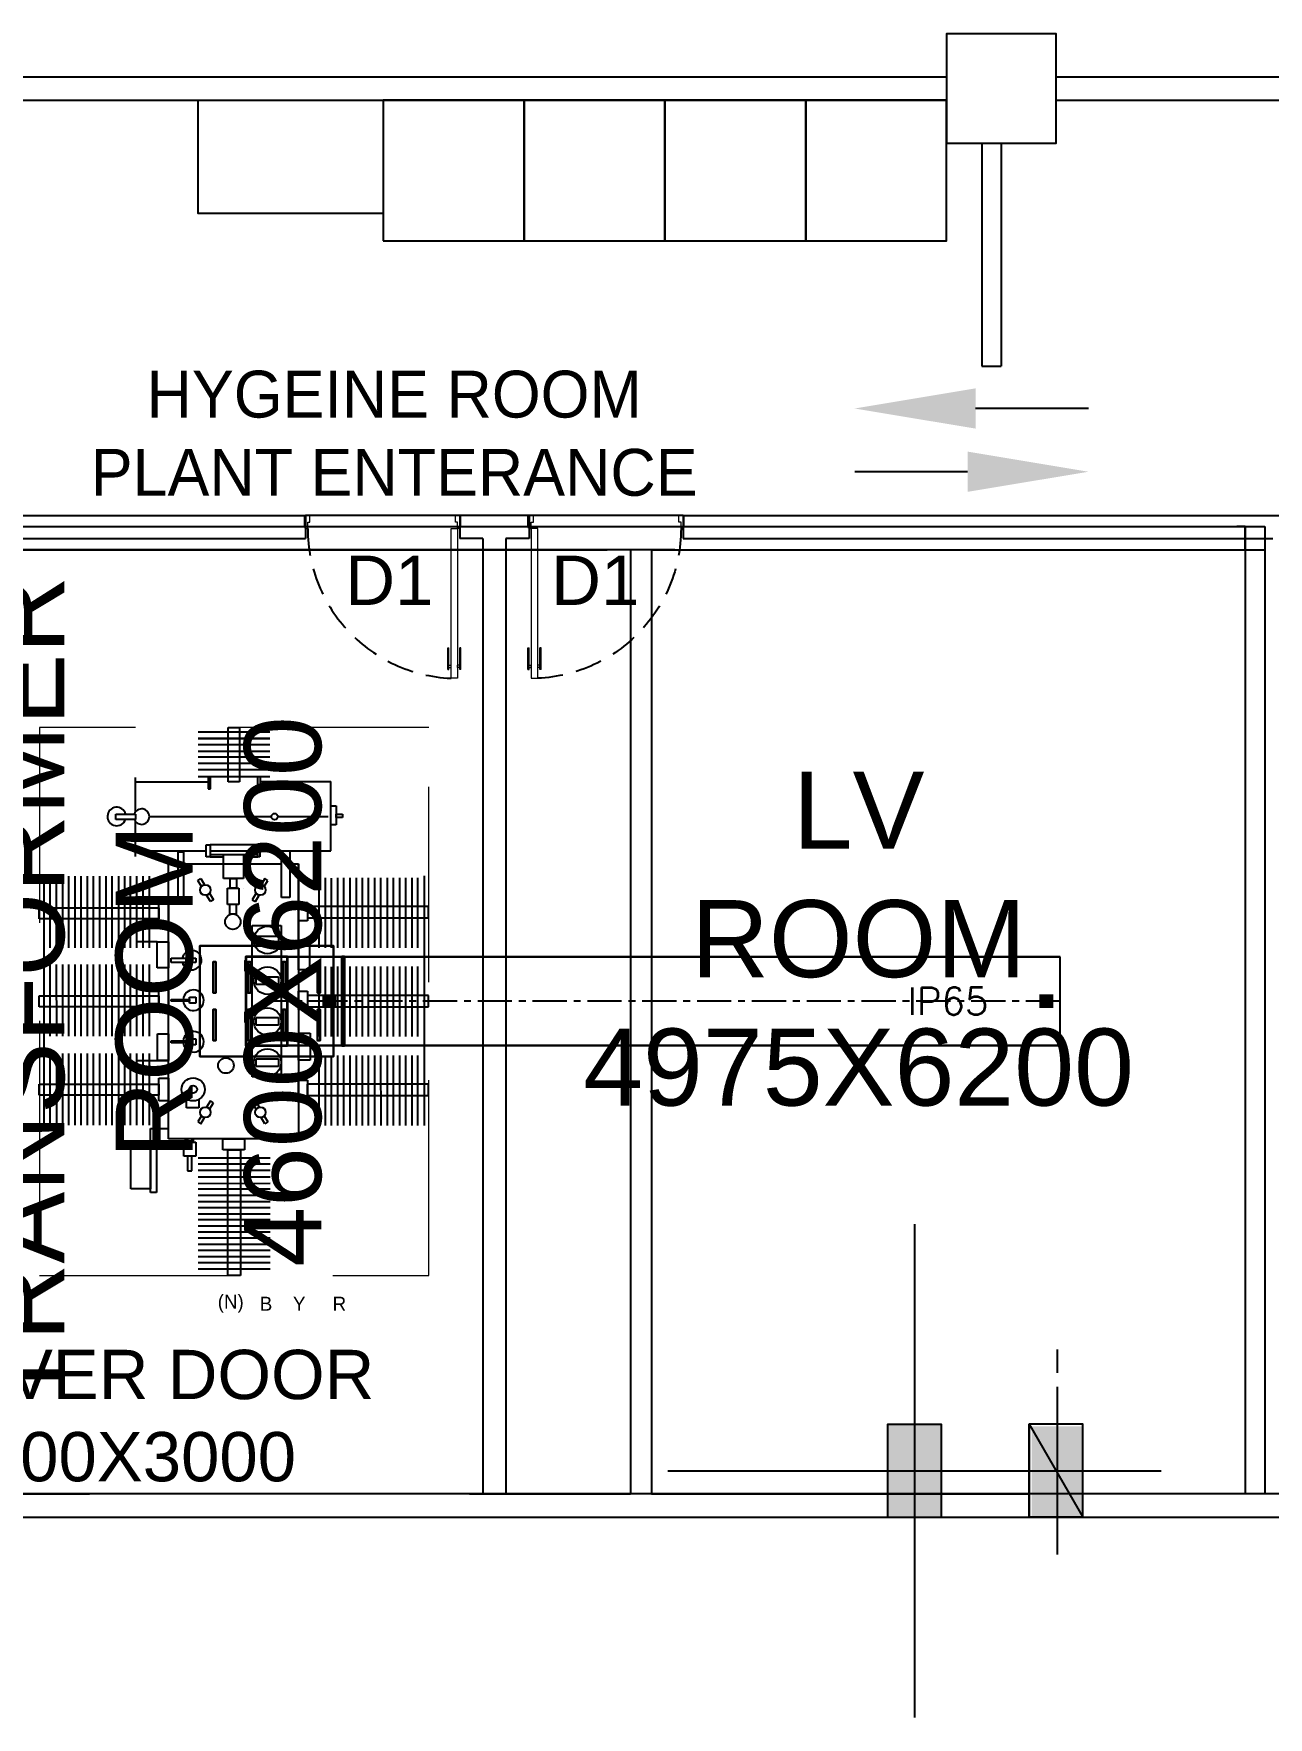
# Model space of a CAD drawing. Header units: millimetres. Extents: x -283029 to -254660, y -24907 to 10674.
# Drawn here: x -281640.9 to -281325.2, y -21527.3 to -21096.7 of the extents above; entities that cross this region are included whole.
import ezdxf
from ezdxf.enums import TextEntityAlignment as Align

# ---------------------------------------------------------------- set-up
doc = ezdxf.new("R2010")
doc.units = ezdxf.units.MM
doc.header["$LTSCALE"] = 100
for name, pattern in [('( Dashed )', [0.75, 0.5, -0.25]), ('CENTER', [2, 1.25, -0.25, 0.25, -0.25]), ('HIDDEN2', [0.1875, 0.125, -0.0625])]:
    doc.linetypes.add(name, pattern=pattern)
for name, color, linetype in [('brass_centerline', 8, 'CENTER'), ('brass_leg', 3, 'Continuous'), ('brass_protect', 3, 'Continuous'), ('brass_top', 1, 'Continuous'), ('CAN', 15, 'CENTER'), ('COLUMN', 2, 'Continuous'), ('DOOR', 1, 'Continuous'), ('DOORS', 7, 'Continuous'), ('H', 7, 'Continuous'), ('LOGO', 251, 'Continuous'), ('P', 7, 'Continuous'), ('TEXT', 120, 'Continuous'), ('WALL', 130, 'Continuous')]:
    doc.layers.add(name, color=color, linetype=linetype)
doc.styles.add('BRASS', font='simplex.shx', dxfattribs={"height": 200})
doc.styles.add('ROMANS', font='arial.ttf')

# ---------------------------------------------------------------- blocks, each defined once
blk = doc.blocks.new('*U168')
at = {"layer": 'brass_centerline'}
blk.add_line((0, 0), (2616, 0), dxfattribs=at)
at = {"layer": 'brass_leg', "const_width": 50.8}
for elevation in [75.5, -75.5]:
    blk.add_lwpolyline([(25.4, 0), (76.2, 0)], dxfattribs=dict(at, elevation=elevation))
at = {"layer": 'brass_protect', "extrusion": (0, 0, -1), "style": 'BRASS'}
blk.add_text('IP65', height=100, dxfattribs=at).set_placement((-410, 0, 74.5), align=Align.MIDDLE)
at = {"layer": 'brass_leg', "color": 0}
mesh = blk.add_polymesh((4, 2), dxfattribs=at)
for k, corner in enumerate([(0, 161.5, 74.5), (2616, 161.5, 74.5), (0, 161.5, -74.5), (2616, 161.5, -74.5), (0, -161.5, -74.5), (2616, -161.5, -74.5), (0, -161.5, 74.5), (2616, -161.5, 74.5)]):
    mesh.set_mesh_vertex(divmod(k, 2), corner)
at = {"layer": 'brass_top'}
mesh = blk.add_polymesh((2, 2), dxfattribs=at)
for k, corner in enumerate([(0, 161.5, 74.5), (2616, 161.5, 74.5), (0, -161.5, 74.5), (2616, -161.5, 74.5)]):
    mesh.set_mesh_vertex(divmod(k, 2), corner)
blk = doc.blocks.new('*U169')
at = {"layer": 'brass_centerline'}
for p, q in [((-279, 0), (0, 0)), ((0, 0), (0, 0, 279))]:
    blk.add_line(p, q, dxfattribs=at)
at = {"layer": 'brass_leg', "const_width": 50.8}
for elevation in [75.5, -75.5]:
    blk.add_lwpolyline([(-253.6, 0), (-202.8, 0)], dxfattribs=dict(at, elevation=elevation))
at = {"layer": 'brass_leg', "color": 0}
mesh = blk.add_polymesh((4, 3), dxfattribs=at)
for k, corner in enumerate([(-279, 161.5, 74.5), (-74.5, 161.5, 74.5), (-74.5, 161.5, 279), (-279, 161.5, -74.5), (74.5, 161.5, -74.5), (74.5, 161.5, 279), (-279, -161.5, -74.5), (74.5, -161.5, -74.5), (74.5, -161.5, 279), (-279, -161.5, 74.5), (-74.5, -161.5, 74.5), (-74.5, -161.5, 279)]):
    mesh.set_mesh_vertex(divmod(k, 3), corner)
at = {"layer": 'brass_top'}
mesh = blk.add_polymesh((2, 3), dxfattribs=at)
for k, corner in enumerate([(-279, 161.5, 74.5), (-74.5, 161.5, 74.5), (-74.5, 161.5, 279), (-279, -161.5, 74.5), (-74.5, -161.5, 74.5), (-74.5, -161.5, 279)]):
    mesh.set_mesh_vertex(divmod(k, 3), corner)
blk = doc.blocks.new('*U170')
at = {"layer": 'brass_centerline'}
blk.add_line((0, 0), (406, 0), dxfattribs=at)
at = {"layer": 'brass_leg', "const_width": 50.8}
for elevation in [75.5, -75.5]:
    blk.add_lwpolyline([(25.4, 0), (76.2, 0)], dxfattribs=dict(at, elevation=elevation))
at = {"layer": 'brass_protect', "extrusion": (0, -1, -2.24964e-32), "style": 'BRASS'}
blk.add_text('IP65', height=100, rotation=180, dxfattribs=at).set_placement((410, 0, 161.5), align=Align.MIDDLE)
at = {"layer": 'brass_leg', "color": 0}
mesh = blk.add_polymesh((4, 2), dxfattribs=at)
for k, corner in enumerate([(0, 161.5, 74.5), (406, 161.5, 74.5), (0, 161.5, -74.5), (406, 161.5, -74.5), (0, -161.5, -74.5), (406, -161.5, -74.5), (0, -161.5, 74.5), (406, -161.5, 74.5)]):
    mesh.set_mesh_vertex(divmod(k, 2), corner)
at = {"layer": 'brass_top'}
mesh = blk.add_polymesh((2, 2), dxfattribs=at)
for k, corner in enumerate([(0, 161.5, 74.5), (406, 161.5, 74.5), (0, -161.5, 74.5), (406, -161.5, 74.5)]):
    mesh.set_mesh_vertex(divmod(k, 2), corner)
blk = doc.blocks.new('*U171')
at = {"layer": 'brass_centerline'}
blk.add_line((0, 0), (254, 0), dxfattribs=at)
at = {"layer": 'brass_leg', "const_width": 50.8}
for elevation in [75.5, -75.5]:
    blk.add_lwpolyline([(177.8, 0), (228.6, 0)], dxfattribs=dict(at, elevation=elevation))
at = {"layer": 'brass_leg', "color": 0}
for points in [[(-3, 201.5, 243.5), (-3, 201.5, -243.5), (-3, -201.5, -243.5), (-3, -201.5, 243.5)], [(0, 201.5, 243.5), (0, 201.5, -243.5), (0, -201.5, -243.5), (0, -201.5, 243.5)], [(-178, 144, -185.5), (-178, 144, -195.5), (-178, 30, -195.5), (-178, 30, -185.5)], [(-178, 144, -58.5), (-178, 144, -68.5), (-178, 30, -68.5), (-178, 30, -58.5)], [(-178, 144, 68.5), (-178, 144, 58.5), (-178, 30, 58.5), (-178, 30, 68.5)], [(-178, 144, 195.5), (-178, 144, 185.5), (-178, 30, 185.5), (-178, 30, 195.5)], [(0, 144, -185.5), (0, 144, -195.5), (0, 30, -195.5), (0, 30, -185.5)], [(0, 144, -58.5), (0, 144, -68.5), (0, 30, -68.5), (0, 30, -58.5)], [(0, 144, 68.5), (0, 144, 58.5), (0, 30, 58.5), (0, 30, 68.5)], [(0, 144, 195.5), (0, 144, 185.5), (0, 30, 185.5), (0, 30, 195.5)], [(-178, -30, -185.5), (-178, -30, -195.5), (-178, -144, -195.5), (-178, -144, -185.5)], [(-178, -30, -58.5), (-178, -30, -68.5), (-178, -144, -68.5), (-178, -144, -58.5)], [(-178, -30, 68.5), (-178, -30, 58.5), (-178, -144, 58.5), (-178, -144, 68.5)], [(-178, -30, 195.5), (-178, -30, 185.5), (-178, -144, 185.5), (-178, -144, 195.5)], [(0, -30, -185.5), (0, -30, -195.5), (0, -144, -195.5), (0, -144, -185.5)], [(0, -30, -58.5), (0, -30, -68.5), (0, -144, -68.5), (0, -144, -58.5)], [(0, -30, 68.5), (0, -30, 58.5), (0, -144, 58.5), (0, -144, 68.5)], [(0, -30, 195.5), (0, -30, 185.5), (0, -144, 185.5), (0, -144, 195.5)]]:
    blk.add_3dface(points, dxfattribs=at)
at = {"color": 0}
mesh = blk.add_polymesh((5, 2), dxfattribs=at)
for k, corner in enumerate([(-3, 201.5, 243.5), (0, 201.5, 243.5), (-3, 201.5, -243.5), (0, 201.5, -243.5), (-3, -201.5, -243.5), (0, -201.5, -243.5), (-3, -201.5, 243.5), (0, -201.5, 243.5), (-3, 201.5, 243.5), (0, 201.5, 243.5)]):
    mesh.set_mesh_vertex(divmod(k, 2), corner)
mesh = blk.add_polymesh((5, 2), dxfattribs=at)
for k, corner in enumerate([(-178, 144, -185.5), (0, 144, -185.5), (-178, 144, -195.5), (0, 144, -195.5), (-178, 30, -195.5), (0, 30, -195.5), (-178, 30, -185.5), (0, 30, -185.5), (-178, 144, -185.5), (0, 144, -185.5)]):
    mesh.set_mesh_vertex(divmod(k, 2), corner)
mesh = blk.add_polymesh((5, 2), dxfattribs=at)
for k, corner in enumerate([(-178, 144, -58.5), (0, 144, -58.5), (-178, 144, -68.5), (0, 144, -68.5), (-178, 30, -68.5), (0, 30, -68.5), (-178, 30, -58.5), (0, 30, -58.5), (-178, 144, -58.5), (0, 144, -58.5)]):
    mesh.set_mesh_vertex(divmod(k, 2), corner)
mesh = blk.add_polymesh((5, 2), dxfattribs=at)
for k, corner in enumerate([(-178, 144, 68.5), (0, 144, 68.5), (-178, 144, 58.5), (0, 144, 58.5), (-178, 30, 58.5), (0, 30, 58.5), (-178, 30, 68.5), (0, 30, 68.5), (-178, 144, 68.5), (0, 144, 68.5)]):
    mesh.set_mesh_vertex(divmod(k, 2), corner)
mesh = blk.add_polymesh((5, 2), dxfattribs=at)
for k, corner in enumerate([(-178, 144, 195.5), (0, 144, 195.5), (-178, 144, 185.5), (0, 144, 185.5), (-178, 30, 185.5), (0, 30, 185.5), (-178, 30, 195.5), (0, 30, 195.5), (-178, 144, 195.5), (0, 144, 195.5)]):
    mesh.set_mesh_vertex(divmod(k, 2), corner)
mesh = blk.add_polymesh((5, 2), dxfattribs=at)
for k, corner in enumerate([(-178, -30, -185.5), (0, -30, -185.5), (-178, -30, -195.5), (0, -30, -195.5), (-178, -144, -195.5), (0, -144, -195.5), (-178, -144, -185.5), (0, -144, -185.5), (-178, -30, -185.5), (0, -30, -185.5)]):
    mesh.set_mesh_vertex(divmod(k, 2), corner)
mesh = blk.add_polymesh((5, 2), dxfattribs=at)
for k, corner in enumerate([(-178, -30, -58.5), (0, -30, -58.5), (-178, -30, -68.5), (0, -30, -68.5), (-178, -144, -68.5), (0, -144, -68.5), (-178, -144, -58.5), (0, -144, -58.5), (-178, -30, -58.5), (0, -30, -58.5)]):
    mesh.set_mesh_vertex(divmod(k, 2), corner)
mesh = blk.add_polymesh((5, 2), dxfattribs=at)
for k, corner in enumerate([(-178, -30, 68.5), (0, -30, 68.5), (-178, -30, 58.5), (0, -30, 58.5), (-178, -144, 58.5), (0, -144, 58.5), (-178, -144, 68.5), (0, -144, 68.5), (-178, -30, 68.5), (0, -30, 68.5)]):
    mesh.set_mesh_vertex(divmod(k, 2), corner)
mesh = blk.add_polymesh((5, 2), dxfattribs=at)
for k, corner in enumerate([(-178, -30, 195.5), (0, -30, 195.5), (-178, -30, 185.5), (0, -30, 185.5), (-178, -144, 185.5), (0, -144, 185.5), (-178, -144, 195.5), (0, -144, 195.5), (-178, -30, 195.5), (0, -30, 195.5)]):
    mesh.set_mesh_vertex(divmod(k, 2), corner)
at = {"layer": 'brass_leg', "color": 0}
mesh = blk.add_polymesh((4, 2), dxfattribs=at)
for k, corner in enumerate([(0, 161.5, 74.5), (254, 161.5, 74.5), (0, 161.5, -74.5), (254, 161.5, -74.5), (0, -161.5, -74.5), (254, -161.5, -74.5), (0, -161.5, 74.5), (254, -161.5, 74.5)]):
    mesh.set_mesh_vertex(divmod(k, 2), corner)
at = {"layer": 'brass_top'}
mesh = blk.add_polymesh((2, 2), dxfattribs=at)
for k, corner in enumerate([(0, 161.5, 74.5), (254, 161.5, 74.5), (0, -161.5, 74.5), (254, -161.5, 74.5)]):
    mesh.set_mesh_vertex(divmod(k, 2), corner)
blk = doc.blocks.new('*U172')
at = {"layer": 'brass_leg', "color": 0}
for points in [[(-5, 162.5, 75.5), (-5, 162.5, -75.5), (-5, -162.5, -75.5), (-5, -162.5, 75.5)], [(5, 162.5, 75.5), (5, 162.5, -75.5), (5, -162.5, -75.5), (5, -162.5, 75.5)]]:
    blk.add_3dface(points, dxfattribs=at)
at = {"color": 0}
mesh = blk.add_polymesh((5, 2), dxfattribs=at)
for k, corner in enumerate([(-5, 162.5, 75.5), (5, 162.5, 75.5), (-5, 162.5, -75.5), (5, 162.5, -75.5), (-5, -162.5, -75.5), (5, -162.5, -75.5), (-5, -162.5, 75.5), (5, -162.5, 75.5), (-5, 162.5, 75.5), (5, 162.5, 75.5)]):
    mesh.set_mesh_vertex(divmod(k, 2), corner)
blk = doc.blocks.new('*U173')
at = {"layer": 'brass_leg', "color": 0}
for points in [[(-5, 162.5, 75.5), (-5, 162.5, -75.5), (-5, -162.5, -75.5), (-5, -162.5, 75.5)], [(5, 162.5, 75.5), (5, 162.5, -75.5), (5, -162.5, -75.5), (5, -162.5, 75.5)]]:
    blk.add_3dface(points, dxfattribs=at)
at = {"color": 0}
mesh = blk.add_polymesh((5, 2), dxfattribs=at)
for k, corner in enumerate([(-5, 162.5, 75.5), (5, 162.5, 75.5), (-5, 162.5, -75.5), (5, 162.5, -75.5), (-5, -162.5, -75.5), (5, -162.5, -75.5), (-5, -162.5, 75.5), (5, -162.5, 75.5), (-5, 162.5, 75.5), (5, 162.5, 75.5)]):
    mesh.set_mesh_vertex(divmod(k, 2), corner)
blk = doc.blocks.new('*U174')
at = {"layer": 'brass_leg', "color": 0}
for points in [[(-5, 162.5, 75.5), (-5, 162.5, -75.5), (-5, -162.5, -75.5), (-5, -162.5, 75.5)], [(5, 162.5, 75.5), (5, 162.5, -75.5), (5, -162.5, -75.5), (5, -162.5, 75.5)]]:
    blk.add_3dface(points, dxfattribs=at)
at = {"color": 0}
mesh = blk.add_polymesh((5, 2), dxfattribs=at)
for k, corner in enumerate([(-5, 162.5, 75.5), (5, 162.5, 75.5), (-5, 162.5, -75.5), (5, 162.5, -75.5), (-5, -162.5, -75.5), (5, -162.5, -75.5), (-5, -162.5, 75.5), (5, -162.5, 75.5), (-5, 162.5, 75.5), (5, 162.5, 75.5)]):
    mesh.set_mesh_vertex(divmod(k, 2), corner)
blk = doc.blocks.new('tRANSFOREMER')
at = {"color": 5}
for p, q in [((40.58, 139.04), (58.9, 139.04)), ((40.58, 137.48), (58.9, 137.48)), ((40.58, 137.36), (58.9, 137.37)), ((40.58, 135.8), (58.9, 135.8)), ((40.58, 134.12), (58.9, 134.12)), ((40.58, 132.63), (58.9, 132.63)), ((40.58, 131.03), (58.9, 131.03)), ((40.58, 129.46), (58.9, 129.46)), ((40.58, 127.63), (58.9, 127.63)), ((55.78, 124.44), (55.78, 127.63)), ((56.37, 127.63), (56.37, 124.44)), ((56.37, 124.44), (55.78, 124.44)), ((1.22, 38.5), (1.22, 102.32)), ((2.74, 83.83), (2.74, 102.13)), ((4.37, 83.83), (4.37, 102.13)), ((5.91, 83.83), (5.91, 102.13)), ((7.51, 83.83), (7.51, 102.13)), ((9.08, 83.83), (9.08, 102.13)), ((10.66, 83.83), (10.66, 102.13)), ((12.26, 83.84), (12.26, 102.13)), ((13.8, 83.84), (13.8, 102.13)), ((15.38, 83.84), (15.38, 102.13)), ((17.02, 83.84), (17.01, 102.13)), ((18.58, 83.84), (18.58, 102.13)), ((20.26, 83.84), (20.26, 102.13)), ((21.8, 83.84), (21.8, 102.13)), ((23.27, 83.84), (23.27, 102.13)), ((24.88, 83.84), (24.88, 102.13)), ((26.45, 83.84), (26.45, 102.13)), ((28.08, 83.84), (28.08, 102.13)), ((71.43, 101.84), (71.43, 83.83)), ((73, 101.73), (73, 83.83)), ((74.54, 101.67), (74.54, 83.83)), ((76.2, 101.73), (76.2, 83.83)), ((77.75, 101.73), (77.75, 83.83)), ((79.3, 101.73), (79.3, 83.83)), ((80.93, 101.73), (80.93, 83.83)), ((82.49, 101.73), (82.49, 83.83)), ((84.02, 101.73), (84.03, 83.83)), ((85.65, 101.73), (85.65, 83.83)), ((87.21, 101.73), (87.21, 83.83)), ((88.87, 101.73), (88.87, 83.83)), ((90.44, 101.73), (90.44, 83.83)), ((92.02, 101.73), (92.02, 83.83)), ((93.58, 101.73), (93.58, 83.83)), ((95.16, 101.73), (95.16, 83.83)), ((96.64, 101.73), (96.64, 83.83)), ((98.3, 102.24), (98.31, 38.4)), ((2.74, 61.22), (2.74, 79.52)), ((4.38, 61.22), (4.37, 79.52)), ((5.91, 61.22), (5.91, 79.52)), ((7.51, 61.22), (7.51, 79.52)), ((9.08, 61.22), (9.08, 79.52)), ((10.66, 61.22), (10.66, 79.52)), ((12.27, 61.22), (12.27, 79.52)), ((13.8, 61.22), (13.8, 79.52)), ((15.38, 61.22), (15.38, 79.52)), ((17.02, 61.22), (17.02, 79.52)), ((18.59, 61.22), (18.58, 79.52)), ((20.26, 61.22), (20.26, 79.52)), ((21.8, 61.22), (21.8, 79.52)), ((23.27, 61.22), (23.27, 79.52)), ((24.88, 61.22), (24.88, 79.52)), ((26.45, 61.22), (26.45, 79.52)), ((28.08, 61.22), (28.08, 79.52)), ((71.43, 79.12), (71.43, 61.11)), ((73, 79.01), (73, 61.11)), ((74.54, 78.95), (74.55, 61.11)), ((76.2, 79.01), (76.2, 61.11)), ((77.75, 79.01), (77.75, 61.11)), ((79.3, 79.01), (79.3, 61.11)), ((80.94, 79.01), (80.94, 61.11)), ((82.49, 79.01), (82.49, 61.11)), ((84.03, 79.01), (84.03, 61.11)), ((85.65, 79.01), (85.65, 61.11)), ((87.21, 79.01), (87.21, 61.11)), ((88.87, 79.01), (88.87, 61.11)), ((90.44, 79.01), (90.44, 61.11)), ((92.02, 79.01), (92.02, 61.11)), ((93.58, 79.01), (93.58, 61.11)), ((95.16, 79.01), (95.16, 61.11)), ((96.64, 79.01), (96.64, 61.11)), ((2.74, 38.47), (2.74, 56.77)), ((4.38, 38.47), (4.38, 56.77)), ((5.91, 38.47), (5.91, 56.77)), ((7.52, 38.47), (7.51, 56.77)), ((9.08, 38.47), (9.08, 56.77)), ((10.67, 38.47), (10.66, 56.77)), ((12.27, 38.47), (12.27, 56.77)), ((13.8, 38.47), (13.8, 56.77)), ((15.38, 38.47), (15.38, 56.77)), ((17.02, 38.47), (17.02, 56.77)), ((18.59, 38.47), (18.59, 56.77)), ((20.26, 38.47), (20.26, 56.77)), ((21.8, 38.47), (21.8, 56.77)), ((23.27, 38.47), (23.27, 56.77)), ((24.88, 38.47), (24.88, 56.77)), ((26.45, 38.47), (26.45, 56.77)), ((28.08, 38.47), (28.08, 56.77)), ((71.43, 56.41), (71.43, 38.4)), ((73, 56.3), (73, 38.4)), ((74.55, 56.24), (74.55, 38.4)), ((76.2, 56.3), (76.2, 38.4)), ((77.75, 56.3), (77.75, 38.4)), ((79.3, 56.3), (79.3, 38.4)), ((80.94, 56.3), (80.94, 38.4)), ((82.49, 56.3), (82.49, 38.4)), ((84.03, 56.3), (84.03, 38.4)), ((85.65, 56.3), (85.65, 38.4)), ((87.21, 56.3), (87.22, 38.4)), ((88.87, 56.3), (88.87, 38.4)), ((90.44, 56.3), (90.44, 38.4)), ((92.02, 56.3), (92.02, 38.4)), ((93.58, 56.3), (93.58, 38.4)), ((95.16, 56.3), (95.16, 38.4)), ((96.64, 56.3), (96.64, 38.4)), ((40.52, 30.1), (58.98, 30.1)), ((40.52, 28.57), (58.98, 28.57)), ((40.52, 26.9), (58.98, 26.9)), ((40.52, 25.22), (58.98, 25.22)), ((40.52, 23.56), (58.98, 23.57)), ((40.52, 22.12), (58.98, 22.12)), ((40.52, 20.57), (58.98, 20.57)), ((40.52, 18.91), (58.98, 18.91)), ((40.52, 17.39), (58.98, 17.39)), ((40.52, 15.74), (58.98, 15.74)), ((40.52, 14.34), (58.98, 14.34)), ((40.52, 12.72), (58.98, 12.72)), ((40.52, 11.18), (58.98, 11.18)), ((40.52, 9.59), (58.98, 9.59)), ((40.52, 7.98), (58.98, 7.98)), ((40.52, 6.47), (58.98, 6.47)), ((40.52, 4.88), (58.98, 4.89)), ((40.52, 3.31), (58.98, 3.31)), ((40.52, 3.3), (58.98, 3.3)), ((40.52, 1.73), (58.98, 1.73))]:
    blk.add_line(p, q, dxfattribs=at)
at = {"color": 3}
for p, q in [((48.19, 126.28), (48.19, 140.18)), ((48.19, 140.18), (51.08, 140.18)), ((51.08, 140.18), (51.08, 126.28)), ((43.15, 127.63), (43.15, 124.45)), ((43.69, 124.45), (43.69, 127.63)), ((51.08, 126.28), (48.19, 126.28)), ((43.15, 124.45), (43.69, 124.45)), ((35.45, 96.73), (35.45, 108.39)), ((35.45, 108.39), (36.82, 108.39)), ((36.82, 108.39), (36.82, 96.73)), ((42.62, 107.09), (42.62, 110.2)), ((42.62, 110.2), (43.59, 110.2)), ((43.59, 110.2), (43.59, 107.09)), ((55.84, 110.2), (43.59, 110.2)), ((43.59, 110.2), (43.59, 107.09)), ((55.84, 107.09), (55.84, 110.22)), ((55.84, 110.22), (56.32, 110.22)), ((55.84, 107.09), (55.84, 110.2)), ((56.32, 110.22), (56.32, 107.09)), ((61.85, 96.71), (61.85, 108.65)), ((61.85, 108.65), (64.01, 108.65)), ((64.01, 108.65), (64.01, 96.71)), ((32.98, 34.92), (32.98, 105.3)), ((32.98, 105.3), (35.45, 105.3)), ((36.82, 105.3), (61.85, 105.3)), ((43.59, 107.09), (42.62, 107.09)), ((43.59, 107.66), (55.84, 107.66)), ((43.59, 107.09), (47.05, 107.09)), ((47.05, 101.53), (47.05, 107.66)), ((47.05, 107.66), (52.18, 107.66)), ((52.18, 107.66), (52.18, 101.53)), ((52.18, 107.09), (55.84, 107.09)), ((56.32, 107.09), (55.84, 107.09)), ((64.01, 105.3), (66.23, 105.3)), ((66.23, 105.3), (66.24, 34.92)), ((66.23, 105.3), (66.23, 78.2)), ((66.23, 78.2), (66.23, 105.3)), ((66.23, 105.3), (66.23, 105.3)), ((40.46, 101.03), (41.26, 101.51)), ((41.37, 99.5), (40.46, 101.03)), ((41.26, 101.51), (42.2, 99.93)), ((52.18, 101.53), (47.05, 101.53)), ((48.08, 94.93), (48.08, 99.1)), ((48.08, 99.1), (50.94, 99.1)), ((48.76, 99.1), (48.76, 101.53)), ((48.76, 101.53), (50.39, 101.53)), ((50.39, 99.1), (48.76, 99.1)), ((50.39, 101.53), (50.39, 99.1)), ((50.94, 99.1), (50.94, 94.93)), ((52.18, 99.1), (52.18, 99.1)), ((52.18, 99.1), (52.18, 99.1)), ((52.18, 99.1), (52.18, 99.1)), ((52.18, 99.1), (52.18, 99.1)), ((57.57, 101.51), (56.63, 99.94)), ((57.46, 99.5), (58.37, 101.03)), ((58.37, 101.03), (57.57, 101.51)), ((30.5, 90.16), (30.5, 95.43)), ((30.5, 95.43), (32.98, 95.43)), ((32.98, 95.43), (32.98, 90.16)), ((36.82, 96.73), (35.45, 96.73)), ((43.67, 95.65), (42.69, 97.29)), ((43.47, 97.82), (44.47, 96.13)), ((44.47, 96.13), (43.67, 95.65)), ((50.94, 94.93), (48.08, 94.93)), ((48.57, 94.93), (48.57, 92.48)), ((50.36, 94.93), (48.57, 94.93)), ((50.36, 92.48), (50.36, 94.93)), ((55.37, 97.82), (54.36, 96.13)), ((54.36, 96.13), (55.17, 95.65)), ((55.17, 95.65), (56.15, 97.3)), ((64.01, 96.71), (61.85, 96.71)), ((66.23, 90.72), (66.23, 95.43)), ((66.23, 95.43), (68.5, 95.43)), ((68.5, 95.43), (68.5, 90.72)), ((-0.12, 91.24), (-0.12, 94.03)), ((-0.12, 94.03), (30.5, 94.03)), ((30.5, 91.24), (-0.12, 91.24)), ((30.5, 94.03), (30.5, 91.24)), ((48.57, 92.48), (50.36, 92.48)), ((68.5, 90.72), (66.23, 90.72)), ((99.41, 94.38), (68.5, 94.38)), ((68.5, 91.48), (99.41, 91.48)), ((99.41, 91.48), (99.41, 94.38)), ((32.98, 90.16), (30.5, 90.16)), ((54.36, 50.78), (54.36, 89.55)), ((54.36, 89.55), (61.78, 89.55)), ((55.38, 84.84), (55.38, 86.79)), ((55.38, 86.79), (61.1, 86.79)), ((61.1, 86.79), (61.1, 84.84)), ((61.78, 89.55), (61.78, 50.78)), ((30.07, 85.34), (24.88, 85.34)), ((30.07, 78.7), (30.07, 85.34)), ((30.07, 85.34), (32.98, 85.34)), ((32.98, 85.34), (32.98, 78.7)), ((61.1, 84.84), (55.38, 84.84)), ((66.23, 78.2), (66.23, 84.63)), ((66.23, 84.63), (69.06, 84.63)), ((69.06, 84.63), (69.06, 78.2)), ((32.98, 78.7), (30.07, 78.7)), ((33.63, 80.09), (33.63, 81.14)), ((33.63, 81.14), (39.96, 81.14)), ((39.96, 80.09), (33.63, 80.09)), ((39.96, 81.14), (39.96, 80.09)), ((66.23, 78.2), (66.23, 78.2)), ((69.06, 78.2), (66.23, 78.2)), ((55.38, 74.44), (55.38, 76.39)), ((55.38, 76.39), (61.1, 76.39)), ((61.1, 74.44), (55.38, 74.44)), ((61.1, 76.39), (61.1, 74.44)), ((-0.12, 68.75), (-0.12, 71.54)), ((-0.12, 71.54), (30.5, 71.54)), ((30.5, 67.32), (30.5, 73.04)), ((30.5, 73.04), (32.96, 73.04)), ((30.5, 71.54), (30.5, 68.76)), ((32.96, 73.04), (32.96, 67.32)), ((33.63, 70.13), (33.63, 70.6)), ((33.63, 70.6), (38.35, 70.6)), ((38.35, 70.13), (33.63, 70.13)), ((38.35, 69.63), (38.35, 71.18)), ((38.35, 71.18), (39.97, 71.18)), ((38.35, 70.6), (38.35, 70.13)), ((39.97, 69.63), (38.35, 69.63)), ((39.97, 71.18), (39.97, 69.63)), ((66.23, 68), (66.23, 72.71)), ((66.23, 72.71), (68.5, 72.71)), ((68.5, 72.71), (68.51, 68)), ((99.41, 71.66), (68.5, 71.66)), ((99.41, 68.76), (99.41, 71.66)), ((30.5, 68.76), (-0.12, 68.75)), ((32.96, 67.32), (30.5, 67.32)), ((55.38, 65.95), (61.1, 65.96)), ((55.38, 64.01), (55.38, 65.95)), ((61.1, 65.96), (61.1, 64.01)), ((68.51, 68), (66.23, 68)), ((68.5, 68.76), (99.41, 68.76)), ((30.14, 54.96), (30.14, 61.83)), ((30.14, 61.83), (32.98, 61.83)), ((32.98, 61.83), (32.98, 54.96)), ((38.35, 59.02), (38.35, 60.57)), ((38.35, 60.57), (39.97, 60.57)), ((39.97, 60.57), (39.97, 59.02)), ((61.1, 64.01), (55.38, 64.01)), ((66.24, 55.09), (66.23, 62.01)), ((66.23, 62.01), (69.21, 62.01)), ((69.21, 62.01), (69.21, 55.09)), ((33.63, 59.52), (33.63, 59.99)), ((33.63, 59.99), (38.35, 59.99)), ((38.35, 59.52), (33.63, 59.52)), ((38.35, 59.99), (38.35, 59.52)), ((39.97, 59.02), (38.35, 59.02)), ((24.88, 54.96), (32.1, 54.96)), ((32.98, 54.96), (30.14, 54.96)), ((32.1, 54.96), (32.96, 54.96)), ((55.38, 53.49), (55.38, 55.44)), ((55.38, 55.44), (61.1, 55.44)), ((61.1, 53.49), (55.38, 53.49)), ((61.1, 55.44), (61.1, 53.49)), ((69.21, 55.09), (66.24, 55.09)), ((-0.12, 46.15), (-0.12, 48.93)), ((-0.12, 48.93), (30.51, 48.93)), ((30.51, 44.71), (30.51, 50.43)), ((30.51, 50.43), (32.96, 50.43)), ((30.51, 48.93), (30.51, 46.15)), ((32.96, 50.43), (32.96, 44.71)), ((61.78, 50.78), (54.36, 50.78)), ((66.24, 45.29), (66.24, 50)), ((66.24, 50), (68.51, 50)), ((68.5, 46.05), (68.5, 48.95)), ((99.42, 48.95), (68.5, 48.95)), ((68.51, 50), (68.51, 45.29)), ((99.42, 46.05), (99.42, 48.95)), ((30.51, 46.15), (-0.12, 46.15)), ((32.96, 44.71), (30.51, 44.71)), ((37.56, 42.9), (37.56, 45.2)), ((40.72, 45.2), (40.72, 42.9)), ((43.67, 44.68), (42.69, 43.04)), ((43.47, 42.51), (44.47, 44.2)), ((44.47, 44.2), (43.67, 44.68)), ((54.36, 44.2), (55.17, 44.68)), ((55.37, 42.52), (54.36, 44.2)), ((55.17, 44.68), (56.15, 43.04)), ((68.51, 45.29), (66.24, 45.29)), ((68.5, 46.05), (99.42, 46.05)), ((40.72, 42.9), (37.56, 42.9)), ((41.38, 40.83), (40.46, 39.3)), ((40.46, 39.3), (41.26, 38.82)), ((41.26, 38.82), (42.21, 40.39)), ((57.57, 38.82), (56.63, 40.4)), ((57.46, 40.83), (58.38, 39.3)), ((58.38, 39.3), (57.57, 38.82)), ((28.37, 21.19), (28.37, 37.56)), ((28.37, 37.56), (29.86, 37.56)), ((29.86, 37.56), (29.86, 21.19)), ((29.86, 37.56), (32.98, 37.56)), ((66.24, 34.92), (32.98, 34.92)), ((37.35, 34.12), (37.35, 34.92)), ((37.35, 34.92), (37.82, 34.92)), ((37.82, 34.92), (37.82, 34.12)), ((38.94, 34.92), (38.94, 34.12)), ((39.39, 34.92), (38.94, 34.92)), ((39.39, 34.12), (39.39, 34.92)), ((46.9, 32.1), (46.9, 34.92)), ((46.9, 34.92), (52.42, 34.92)), ((52.42, 34.92), (52.42, 32.1)), ((23.32, 22.19), (23.32, 33.07)), ((23.32, 33.07), (28.37, 33.07)), ((28.37, 33.07), (28.37, 22.19)), ((36.88, 30.52), (36.88, 34.12)), ((36.88, 34.12), (39.93, 34.12)), ((39.93, 30.52), (36.88, 30.52)), ((37.82, 34.12), (37.35, 34.12)), ((37.86, 30.52), (37.86, 26.77)), ((38.9, 30.52), (37.86, 30.52)), ((38.9, 26.77), (38.9, 30.52)), ((38.94, 34.12), (39.39, 34.12)), ((39.93, 34.12), (39.93, 30.52)), ((52.42, 32.1), (46.9, 32.1)), ((48.16, 0), (48.16, 32.1)), ((48.16, 32.1), (51.37, 32.1)), ((51.37, 32.1), (51.37, 0)), ((37.86, 26.77), (38.9, 26.77)), ((28.37, 22.19), (23.32, 22.19)), ((29.86, 21.19), (28.37, 21.19)), ((51.37, 0), (48.16, 0))]:
    blk.add_line(p, q, dxfattribs=at)
at = {"color": 1}
for p, q in [((24.52, 118.54), (24.52, 127.35)), ((24.52, 126.28), (43.15, 126.31)), ((56.37, 126.32), (74.44, 126.35)), ((74.44, 108.65), (74.44, 126.35)), ((19.5, 116.65), (19.5, 117.98)), ((19.5, 117.98), (24.51, 117.98)), ((24.51, 116.65), (19.5, 116.65)), ((24.51, 117.98), (24.51, 116.65)), ((28.08, 117.37), (59.28, 117.37)), ((60.95, 117.37), (73.77, 117.37)), ((74.44, 115.28), (74.44, 120.12)), ((74.44, 120.12), (75.83, 120.12)), ((75.83, 120.12), (75.83, 115.28)), ((75.83, 117.15), (75.83, 118.03)), ((75.83, 118.03), (77.42, 118.03)), ((77.42, 117.15), (75.83, 117.15)), ((77.42, 118.03), (77.42, 117.15)), ((24.52, 107.2), (24.52, 116.19)), ((75.83, 115.28), (74.44, 115.28)), ((24.52, 108.65), (42.62, 108.65)), ((43.59, 108.65), (74.44, 108.65))]:
    blk.add_line(p, q, dxfattribs=at)
blk.add_circle((60.11, 117.37), 0.834, dxfattribs=at)
at = {"color": 3}
for centre, radius in [((42.38, 98.6), 1.34), ((56.45, 98.6), 1.34), ((49.42, 90.5), 1.98), ((58.26, 85.81), 3.51), ((58.27, 75.42), 3.51), ((58.27, 64.98), 3.51), ((58.27, 54.46), 3.51), ((47.64, 53.71), 1.99), ((39.27, 47.6), 2.96), ((39.27, 47.6), 0.988), ((42.38, 41.73), 1.34), ((56.46, 41.73), 1.34)]:
    blk.add_circle(centre, radius, dxfattribs=at)
at = {"color": 1}
for centre, radius, start, end in [((19.72, 117.41), 2.36, 14.0418, 341.3205), ((26.1, 117.37), 1.98, 201.1437, 161.8216), ((38.93, 80.67), 2.48, 193.6256, 169.0385), ((39.35, 70.39), 2.64, 185.682, 175.5789), ((39.35, 59.78), 2.64, 185.682, 175.5789)]:
    blk.add_arc(centre, radius, start, end, dxfattribs=at)
at = {"layer": 'LOGO', "linetype": '( Dashed )', "lineweight": 0}
for p, q in [((0, 140.18), (0, 0)), ((99.53, 140.18), (0, 140.18)), ((99.53, 0), (99.53, 140.18)), ((0, 0), (99.53, 0))]:
    blk.add_line(p, q, dxfattribs=at)
at = {"layer": 'brass_leg', "extrusion": (1, 1.83697e-16, -1.22465e-16), "xscale": 0.07008885584490676, "yscale": 0.07008885584490676, "zscale": 0.07008885584490676}
for name, p, rotation in [('*U171', (70.17, 10.72, 58.07), 90), ('*U173', (70.17, 56.98, 58.07), 270), ('*U174', (70.17, 28.53, 58.07), 270), ('*U170', (70.17, 56.98, 58.07), 270)]:
    blk.add_blockref(name, p, dxfattribs=dict(at, rotation=rotation))
at = {"layer": 'brass_leg', "extrusion": (-6.12323e-17, 1.83697e-16, -1), "xscale": 0.07008885584490676, "yscale": 0.07008885584490676, "zscale": 0.07008885584490676}
for name, p in [('*U169', (-58.07, 70.17, -76.54)), ('*U172', (-77.62, 70.17, -76.54)), ('*U168', (-260.97, 70.17, -76.54))]:
    blk.add_blockref(name, p, dxfattribs=at)
at = {"insert": (48.88, -7.23), "char_height": 3.576, "attachment_point": 5}
blk.add_mtext('(N)', dxfattribs=at)
at = {"color": 5, "insert": (57.91, -7.23), "char_height": 3.58, "attachment_point": 5}
blk.add_mtext('B', dxfattribs=at)
at = {"color": 2, "insert": (66.39, -7.23), "char_height": 3.58, "attachment_point": 5}
blk.add_mtext('Y', dxfattribs=at)
at = {"color": 1, "insert": (76.66, -7.23), "char_height": 3.58, "attachment_point": 5}
blk.add_mtext('R', dxfattribs=at)
blk = doc.blocks.new('A$C04E93C74')
at = {"layer": 'WALL'}
h = blk.add_hatch(color=8, dxfattribs=at)
h.dxf.hatch_style = 1
h.paths.add_polyline_path([(-175, -300), (175, -300), (175, 300), (-175, 300)])
at = {"layer": 'CAN', "ltscale": 50}
for p, q in [((0, 1600), (0, -1600)), ((-1600, 0), (1600, 0))]:
    blk.add_line(p, q, dxfattribs=at)
at = {"layer": 'COLUMN', "color": 2}
blk.add_lwpolyline([(-175, -300), (175, -300), (175, 300), (-175, 300)], close=True, dxfattribs=at)
blk = doc.blocks.new('D 3')
at = {"lineweight": 18}
h = blk.add_hatch(color=256, dxfattribs=at)
h.dxf.hatch_style = 1
h.paths.add_polyline_path([(0.25, 1.25), (0, 1.25), (0, -1.25), (0.25, -1.25)])
h = blk.add_hatch(color=256, dxfattribs=at)
h.dxf.hatch_style = 1
h.paths.add_polyline_path([(35.75, 1.25), (36, 1.25), (36, -1.25), (35.75, -1.25)])
for p, q in [((0, 34), (0, 29)), ((0, 34), (0.25, 34)), ((0.25, 34), (0.25, 29)), ((0.25, 33.5), (0.75, 33.5)), ((0.25, 33), (0.75, 33)), ((0.75, 33.5), (0.75, 33)), ((2.25, 33.5), (2.25, 33)), ((2.75, 33.5), (2.25, 33.5)), ((2.75, 33), (2.25, 33)), ((2.75, 34), (2.75, 29)), ((3, 34), (2.75, 34)), ((3, 34), (3, 29)), ((0, 29), (0.25, 29)), ((3, 29), (2.75, 29)), ((0, 1.25), (0, -1.25)), ((0, 1.25), (0.25, 1.25)), ((0.25, 1.5), (0.25, -1.5)), ((0.25, 1.5), (0.75, 1.5)), ((0.75, 1.5), (0.75, 0)), ((0.75, 0), (1.25, 0)), ((1.25, 0), (1.25, -1.5)), ((34.75, 0), (34.75, -1.5)), ((35.25, 0), (34.75, 0)), ((35.25, 1.5), (35.25, 0)), ((35.75, 1.5), (35.25, 1.5)), ((35.75, 1.5), (35.75, -1.5)), ((36, 1.25), (35.75, 1.25)), ((36, 1.25), (36, -1.25)), ((0, -1.25), (0.25, -1.25)), ((0.25, -1.5), (1.25, -1.5)), ((35.75, -1.5), (34.75, -1.5)), ((36, -1.25), (35.75, -1.25))]:
    blk.add_line(p, q, dxfattribs=at)
blk.add_lwpolyline([(0.75, 1.5), (0.75, 36), (2.25, 36), (2.25, 1.5)], close=True, dxfattribs=at)
at = {"linetype": 'HIDDEN2', "ltscale": 0.5}
blk.add_arc((0.69, 1.48), 34.56, 0.0391, 87.4148, dxfattribs=at)

msp = doc.modelspace()

# ---------------------------------------------------------------- hatches: boundary and pattern name
at = {"layer": 'H', "linetype": 'Continuous'}
msp.add_hatch(color=256, dxfattribs=at).paths.add_polyline_path([(-281385.75, -21476.15), (-281385.75, -21452.92), (-281372.64, -21452.92), (-281372.64, -21476.15), (-281385.75, -21476.15)])

# ---------------------------------------------------------------- linework, layer by layer
at = {"color": 30, "true_color": 0xf8991e}
for p, q in [((-281398.5, -21124.66), (-281398.5, -21181.7)), ((-281393.5, -21124.66), (-281393.5, -21181.7)), ((-281398.5, -21181.7), (-281393.5, -21181.7))]:
    msp.add_line(p, q, dxfattribs=at)
at = {"color": 2}
for p, q in [((-281371.21, -21192.54), (-281400.06, -21192.54)), ((-281402.12, -21208.72), (-281430.98, -21208.72))]:
    msp.add_line(p, q, dxfattribs=at)
for p, q in [((-281331.14, -21228.7), (-281331.14, -21222.75)), ((-281331.14, -21222.75), (-281331.14, -21470.2)), ((-280281.23, -21470.2), (-281766.48, -21470.2)), ((-281713.27, -21476.11), (-280281.23, -21476.11))]:
    msp.add_line(p, q)
at = {"color": 3}
for p, q in [((-281326.14, -21222.75), (-281326.14, -21470.2)), ((-281482.94, -21228.7), (-281695.64, -21228.7))]:
    msp.add_line(p, q, dxfattribs=at)
for points in [[(-281379.5, -21113.66), (-281379.5, -21096.66), (-281407.5, -21096.66), (-281407.5, -21124.66), (-281379.5, -21124.66), (-281379.5, -21113.66)], [(-281379.5, -21113.66), (-281379.5, -21096.66), (-281407.5, -21096.66), (-281407.5, -21124.66), (-281393.5, -21124.66)], [(-281379.5, -21113.66), (-281379.5, -21096.66), (-281407.5, -21096.66), (-281407.5, -21124.66), (-281379.5, -21124.66), (-281379.5, -21113.66)], [(-281379.5, -21113.66), (-281379.5, -21096.66), (-281407.5, -21096.66), (-281407.5, -21124.66), (-281393.5, -21124.66)], [(-281379.5, -21124.66), (-281379.5, -21113.66)], [(-281379.5, -21124.66), (-281379.5, -21113.66)]]:
    msp.add_lwpolyline(points)
at = {"color": 30, "true_color": 0xf8991e}
for points in [[(-281646.84, -21107.66), (-281407.5, -21107.66)], [(-281598.84, -21107.66), (-281407.5, -21107.66)], [(-281646.84, -21113.66), (-281407.5, -21113.66)]]:
    msp.add_lwpolyline(points, dxfattribs=at)
at = {"color": 3}
for points in [[(-281379.5, -21107.66), (-281015.5, -21107.66)], [(-281379.5, -21107.66), (-281015.5, -21107.66)], [(-281379.5, -21113.66), (-281015.5, -21113.66)]]:
    msp.add_lwpolyline(points, dxfattribs=at)
for points in [[(-281551.5, -21113.66), (-281551.5, -21142.66), (-281598.84, -21142.66), (-281598.84, -21113.66)], [(-281551.5, -21149.66), (-281515.5, -21149.66), (-281515.5, -21113.66), (-281551.5, -21113.66)], [(-281515.5, -21149.66), (-281479.5, -21149.66), (-281479.5, -21113.66), (-281515.5, -21113.66)], [(-281479.5, -21149.66), (-281443.5, -21149.66), (-281443.5, -21113.66), (-281479.5, -21113.66)], [(-281443.5, -21149.66), (-281407.5, -21149.66), (-281407.5, -21113.66), (-281443.5, -21113.66)]]:
    msp.add_lwpolyline(points, close=True)
at = {"color": 2}
for points in [[(-281400.06, -21187.39), (-281400.06, -21197.69), (-281430.98, -21192.54)], [(-281402.12, -21203.57), (-281402.12, -21213.87), (-281371.21, -21208.72)]]:
    msp.add_solid(points, dxfattribs=at)
at = {"layer": 'DOOR'}
for p, q in [((-281531.96, -21219.92), (-281571.38, -21219.92)), ((-281474.81, -21219.92), (-281514.23, -21219.92))]:
    msp.add_line(p, q, dxfattribs=at)
at = {"layer": 'P', "color": 3}
for points in [[(-281673.76, -21222.75), (-281494.26, -21222.75)], [(-281494.26, -21222.75), (-281326.14, -21222.75)], [(-281488.31, -21228.7), (-281488.31, -21470.2)], [(-281482.94, -21228.7), (-281326.14, -21228.7)], [(-281482.94, -21228.7), (-281482.94, -21470.2)]]:
    msp.add_lwpolyline(points, dxfattribs=at)
at = {"layer": 'P'}
for points in [[(-281331.14, -21222.75), (-281333.29, -21222.75)], [(-281667.78, -21228.7), (-281494.26, -21228.7)], [(-281488.31, -21228.7), (-281494.26, -21228.7)], [(-281476.99, -21228.7), (-281482.94, -21228.7)], [(-281379.19, -21433.22), (-281379.19, -21439.2)], [(-281379.19, -21442.78), (-281379.19, -21485.71)], [(-281372.64, -21452.32), (-281386.36, -21452.32), (-281372.64, -21476.15), (-281372.64, -21452.32)], [(-281386.36, -21452.32), (-281372.64, -21476.15), (-281386.36, -21476.15), (-281386.36, -21452.32)], [(-281386.36, -21476.15), (-281372.64, -21476.15), (-281372.64, -21452.32), (-281386.36, -21452.32), (-281386.36, -21476.15)], [(-281667.78, -21470.2), (-281626.64, -21470.2)], [(-281289.14, -21470.2), (-281626.64, -21470.2)], [(-281529.45, -21470.2), (-281488.31, -21470.2)], [(-281482.94, -21470.2), (-281386.36, -21470.2)], [(-281673.76, -21476.15), (-281626.64, -21476.15)], [(-281626.64, -21476.15), (-281529.45, -21476.15)], [(-281529.45, -21476.15), (-281386.36, -21476.15)], [(-281529.45, -21476.15), (-281257.57, -21476.15)]]:
    msp.add_lwpolyline(points, dxfattribs=at)
at = {"layer": 'WALL'}
for p, q in [((-281713.27, -21219.92), (-281571.38, -21219.92)), ((-281571.38, -21219.92), (-281571.38, -21225.83)), ((-281514.23, -21219.92), (-281531.96, -21219.92)), ((-281531.96, -21219.92), (-281531.96, -21225.83)), ((-281514.23, -21219.92), (-281514.23, -21225.83)), ((-281474.81, -21219.92), (-281312.23, -21219.92)), ((-281474.81, -21219.92), (-281474.81, -21225.83)), ((-281707.36, -21225.83), (-281571.38, -21225.83)), ((-281526.05, -21225.83), (-281531.96, -21225.83)), ((-281526.05, -21225.83), (-281526.05, -21470.2)), ((-281514.23, -21225.83), (-281520.14, -21225.83)), ((-281520.14, -21225.83), (-281520.14, -21470.2)), ((-281474.81, -21225.83), (-281324.05, -21225.83))]:
    msp.add_line(p, q, dxfattribs=at)

# ---------------------------------------------------------------- block references
msp.add_blockref('tRANSFOREMER', (-281639.39, -21414.32))
at = {"layer": 'COLUMN', "xscale": 0.03941462262100041, "yscale": 0.03941462262100041, "zscale": 0.03941462262100041}
msp.add_blockref('A$C04E93C74', (-281415.69, -21464.29), dxfattribs=at)
at = {"layer": 'DOORS', "yscale": 1.110271060601417, "zscale": 1.110271060601417}
for p, xscale, rotation in [((-281531.69, -21221.58), 1.110271060601417, 179.9977526963159), ((-281514.51, -21221.58), -1.110271060601417, 180.0022473036651)]:
    msp.add_blockref('D 3', p, dxfattribs=dict(at, xscale=xscale, rotation=rotation))

# ---------------------------------------------------------------- texts
at = {"color": 3, "insert": (-281639.68, -21182.87), "char_height": 12, "attachment_point": 1}
msp.add_mtext_dynamic_manual_height_columns('\\pxqc;HYGEINE ROOM PLANT ENTERANCE', width=181.9192, gutter_width=12.5, heights=[173.5], dxfattribs=at)
at = {"layer": 'TEXT', "color": 210, "attachment_point": 5, "style": 'ROMANS'}
for s, insert, char_height in [('D1', (-281549.96, -21236.48), 12.613), ('D1', (-281497.32, -21236.48), 12.613), ('LOUVER DOOR\\P2500X3000', (-281618.88, -21450.25), 12.6127)]:
    msp.add_mtext(s, dxfattribs=dict(at, insert=insert, char_height=char_height))
at = {"layer": 'TEXT', "color": 120, "insert": (-281609.95, -21341.69), "char_height": 19.7073, "attachment_point": 5, "rotation": 90, "style": 'ROMANS'}
msp.add_mtext('TRANSFORMER\\PROOM\\P4600X6200', dxfattribs=at)
at = {"layer": 'TEXT', "color": 120, "insert": (-281429.98, -21328.3), "char_height": 19.707, "attachment_point": 5, "style": 'ROMANS'}
msp.add_mtext('LV\\PROOM\\P4975X6200', dxfattribs=at)

doc.saveas('drawing.dxf')
